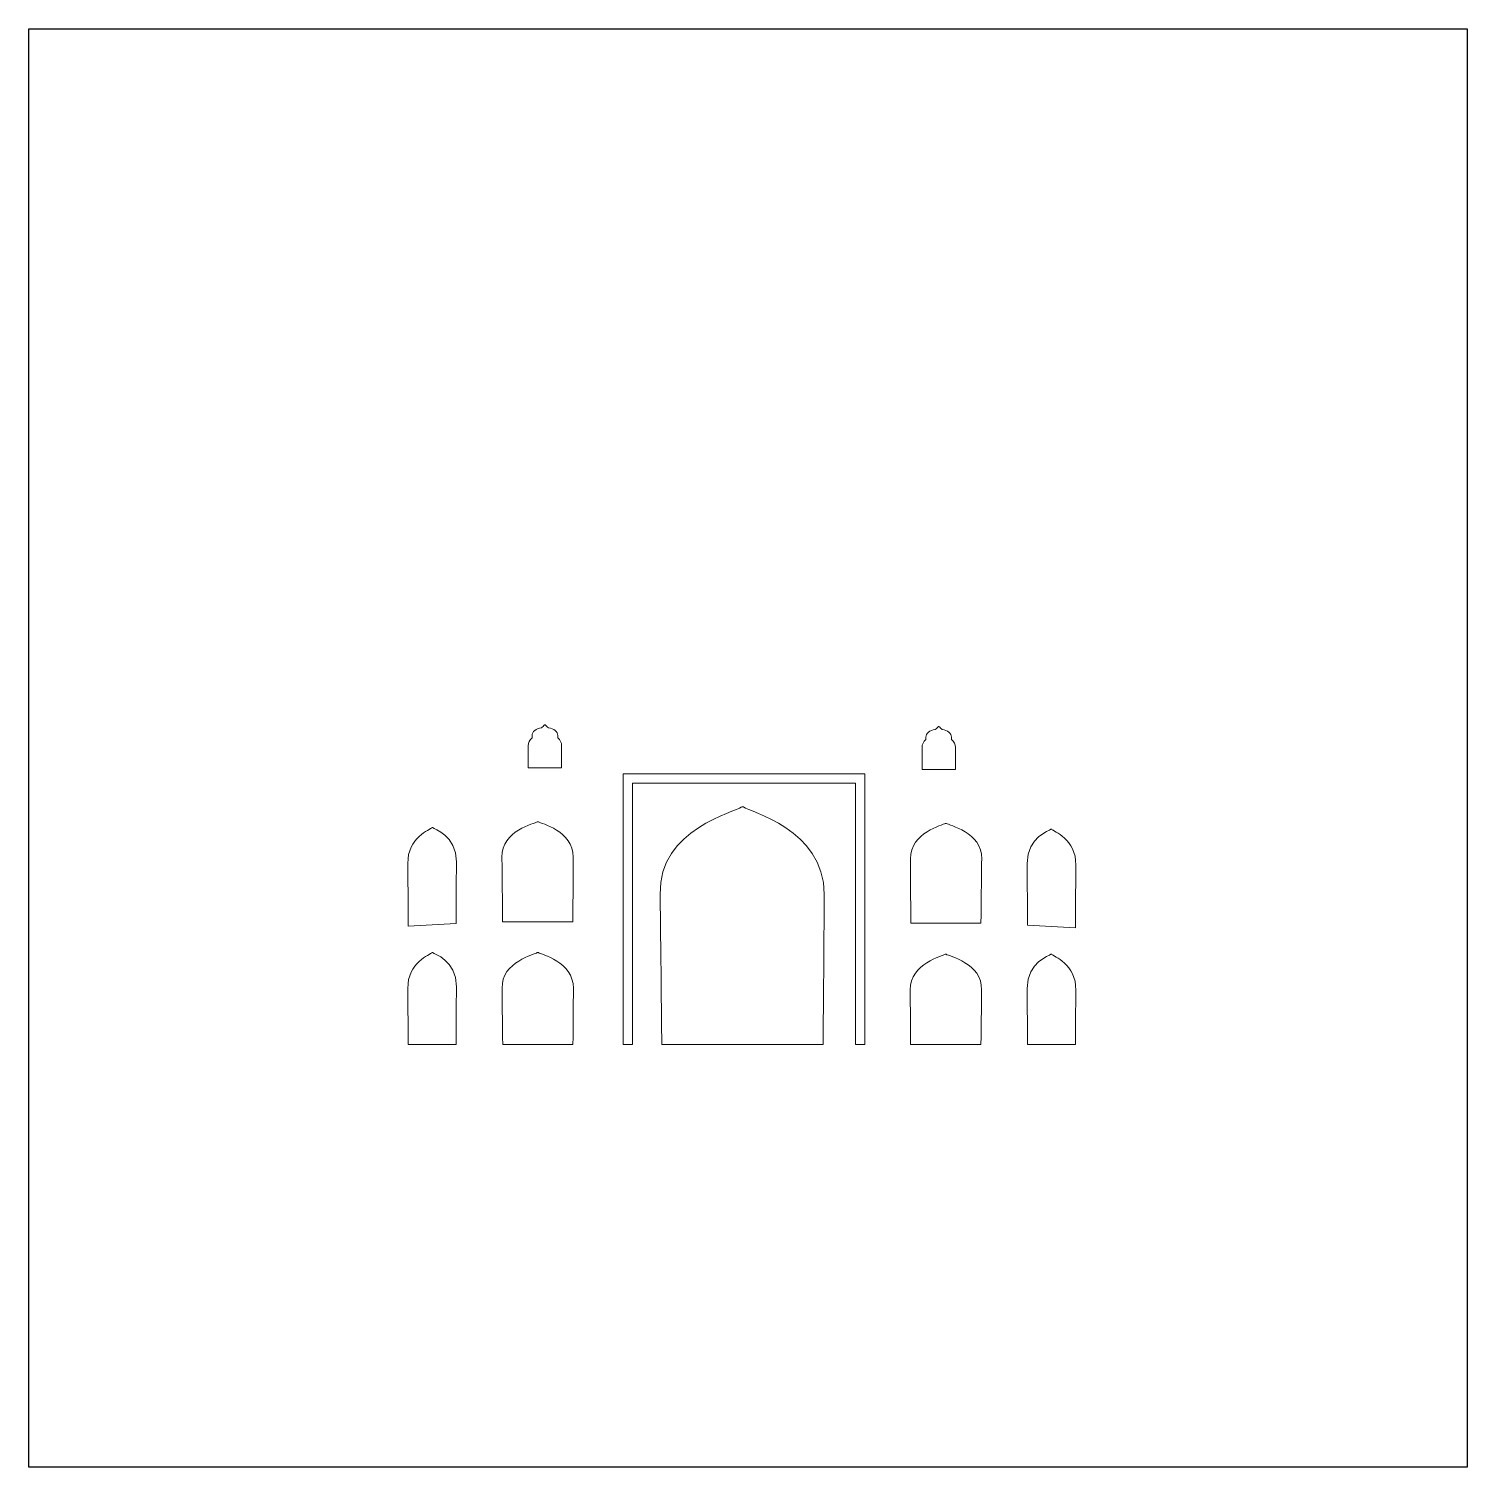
# Model space of a CAD drawing. Header units: inches. Extents: x 0 to 114, y 0 to 114.
import ezdxf

# ---------------------------------------------------------------- set-up
doc = ezdxf.new("R2010")
doc.units = ezdxf.units.IN
doc.header["$MEASUREMENT"] = 0
doc.layers.add('Image Background', color=7, linetype='Continuous')
doc.layers.add('Layer 1', color=7, linetype='Continuous')
picture_1 = doc.add_image_def('image1.png', size_in_pixel=(1350, 1350))

msp = doc.modelspace()

# ---------------------------------------------------------------- linework, layer by layer
at = {"layer": 'Layer 1', "lineweight": 0}
msp.add_lwpolyline([(66.44, 33.6), (65.7, 33.6), (65.7, 54.36), (47.98, 54.36), (47.98, 33.6), (47.24, 33.6), (47.24, 55.1), (66.44, 55.1), (66.44, 33.6)], dxfattribs=at)
for points, knots in [([(39.68, 57.32), (39.68, 57.56), (39.8, 57.79), (39.99, 57.96), (39.99, 57.96), (39.99, 58.15), (39.99, 58.15), (39.99, 58.44), (40.3, 58.68), (40.73, 58.76), (40.84, 58.81), (40.91, 58.92), (40.99, 59), (40.99, 59), (41.04, 59), (41.04, 59), (41.12, 58.92), (41.18, 58.81), (41.29, 58.76), (41.72, 58.68), (42.03, 58.44), (42.03, 58.15), (42.03, 58.15), (42.03, 57.96), (42.03, 57.96), (42.22, 57.79), (42.34, 57.56), (42.34, 57.32), (42.34, 57.32), (42.34, 55.57), (42.34, 55.57), (42.34, 55.57), (39.68, 55.57), (39.68, 55.57), (39.68, 55.57), (39.68, 57.32), (39.68, 57.32)], [0, 0, 0, 0, 1, 1, 1, 2, 2, 2, 3, 3, 3, 4, 4, 4, 5, 5, 5, 6, 6, 6, 7, 7, 7, 8, 8, 8, 9, 9, 9, 10, 10, 10, 11, 11, 11, 12, 12, 12, 12]), ([(70.98, 57.19), (70.98, 57.43), (71.09, 57.65), (71.29, 57.82), (71.29, 57.82), (71.29, 58.02), (71.29, 58.02), (71.29, 58.31), (71.6, 58.55), (72.03, 58.63), (72.13, 58.68), (72.2, 58.79), (72.28, 58.86), (72.28, 58.86), (72.32, 58.86), (72.32, 58.86), (72.41, 58.79), (72.48, 58.68), (72.59, 58.63), (73.01, 58.55), (73.32, 58.31), (73.32, 58.02), (73.32, 58.02), (73.32, 57.82), (73.32, 57.82), (73.51, 57.65), (73.63, 57.43), (73.63, 57.19), (73.63, 57.19), (73.63, 55.44), (73.63, 55.44), (73.63, 55.44), (70.98, 55.44), (70.98, 55.44), (70.98, 55.44), (70.98, 57.19), (70.98, 57.19)], [0, 0, 0, 0, 1, 1, 1, 2, 2, 2, 3, 3, 3, 4, 4, 4, 5, 5, 5, 6, 6, 6, 7, 7, 7, 8, 8, 8, 9, 9, 9, 10, 10, 10, 11, 11, 11, 12, 12, 12, 12]), ([(63.12, 33.6), (63.12, 33.6), (50.3, 33.6), (50.3, 33.6), (50.27, 35.98), (50.18, 45.22), (50.17, 45.54), (50.04, 50.73), (56.24, 52.09), (56.62, 52.44), (56.68, 52.5), (56.78, 52.5), (56.83, 52.44), (57.21, 52.1), (63.19, 50.73), (63.21, 45.54), (63.21, 45.22), (63.14, 35.98), (63.12, 33.6)], [0, 0, 0, 0, 1, 1, 1, 2, 2, 2, 3, 3, 3, 4, 4, 4, 5, 5, 5, 6, 6, 6, 6]), ([(33.95, 43.2), (33.95, 43.2), (30.16, 43), (30.16, 43), (30.16, 43), (30.12, 47.82), (30.12, 47.97), (30.08, 50.03), (31.92, 50.68), (32.03, 50.82), (32.03, 50.82), (32.09, 50.83), (32.09, 50.83), (32.2, 50.7), (33.97, 50.24), (33.98, 48.11), (33.98, 47.96), (33.95, 43.2), (33.95, 43.2)], [0, 0, 0, 0, 1, 1, 1, 2, 2, 2, 3, 3, 3, 4, 4, 4, 5, 5, 5, 6, 6, 6, 6]), ([(40.4, 51.29), (40.4, 51.29), (40.5, 51.29), (40.5, 51.29), (40.66, 51.15), (43.26, 50.59), (43.27, 48.47), (43.27, 48.31), (43.23, 43.35), (43.23, 43.35), (43.23, 43.35), (37.65, 43.35), (37.65, 43.35), (37.65, 43.35), (37.6, 48.31), (37.6, 48.47), (37.54, 50.59), (40.24, 51.15), (40.4, 51.29)], [0, 0, 0, 0, 1, 1, 1, 2, 2, 2, 3, 3, 3, 4, 4, 4, 5, 5, 5, 6, 6, 6, 6]), ([(75.66, 43.22), (75.66, 43.22), (70.09, 43.22), (70.09, 43.22), (70.09, 43.22), (70.05, 48.18), (70.05, 48.34), (70.05, 50.46), (72.66, 51.02), (72.82, 51.16), (72.82, 51.16), (72.91, 51.16), (72.91, 51.16), (73.08, 51.02), (75.78, 50.46), (75.72, 48.34), (75.71, 48.18), (75.66, 43.22), (75.66, 43.22)], [0, 0, 0, 0, 1, 1, 1, 2, 2, 2, 3, 3, 3, 4, 4, 4, 5, 5, 5, 6, 6, 6, 6]), ([(83.16, 42.87), (83.16, 42.87), (79.36, 43.07), (79.36, 43.07), (79.36, 43.07), (79.33, 47.83), (79.34, 47.98), (79.34, 50.11), (81.11, 50.56), (81.22, 50.7), (81.22, 50.7), (81.29, 50.69), (81.29, 50.69), (81.4, 50.55), (83.24, 49.9), (83.2, 47.84), (83.2, 47.69), (83.16, 42.87), (83.16, 42.87)], [0, 0, 0, 0, 1, 1, 1, 2, 2, 2, 3, 3, 3, 4, 4, 4, 5, 5, 5, 6, 6, 6, 6]), ([(33.96, 33.6), (33.96, 33.6), (30.15, 33.6), (30.15, 33.6), (30.14, 34.86), (30.12, 37.92), (30.12, 38.04), (30.08, 40.1), (31.92, 40.75), (32.03, 40.89), (32.03, 40.89), (32.09, 40.9), (32.09, 40.9), (32.2, 40.77), (33.97, 40.31), (33.98, 38.18), (33.98, 38.06), (33.96, 34.88), (33.96, 33.6)], [0, 0, 0, 0, 1, 1, 1, 2, 2, 2, 3, 3, 3, 4, 4, 4, 5, 5, 5, 6, 6, 6, 6]), ([(43.24, 33.6), (43.24, 33.6), (37.66, 33.6), (37.66, 33.6), (37.64, 34.95), (37.61, 37.95), (37.61, 38.06), (37.55, 40.19), (40.25, 40.74), (40.41, 40.89), (40.41, 40.89), (40.51, 40.89), (40.51, 40.89), (40.67, 40.75), (43.27, 40.19), (43.28, 38.06), (43.28, 37.95), (43.25, 34.95), (43.24, 33.6)], [0, 0, 0, 0, 1, 1, 1, 2, 2, 2, 3, 3, 3, 4, 4, 4, 5, 5, 5, 6, 6, 6, 6]), ([(75.66, 33.6), (75.66, 33.6), (70.07, 33.6), (70.07, 33.6), (70.06, 35.01), (70.04, 37.82), (70.04, 37.93), (70.04, 40.06), (72.65, 40.62), (72.81, 40.76), (72.81, 40.76), (72.9, 40.76), (72.9, 40.76), (73.07, 40.61), (75.77, 40.06), (75.71, 37.93), (75.71, 37.82), (75.68, 35.01), (75.66, 33.6)], [0, 0, 0, 0, 1, 1, 1, 2, 2, 2, 3, 3, 3, 4, 4, 4, 5, 5, 5, 6, 6, 6, 6]), ([(83.17, 33.6), (83.17, 33.6), (79.36, 33.6), (79.36, 33.6), (79.35, 34.95), (79.33, 37.94), (79.34, 38.05), (79.34, 40.18), (81.11, 40.63), (81.22, 40.77), (81.22, 40.77), (81.29, 40.76), (81.29, 40.76), (81.4, 40.61), (83.24, 39.97), (83.2, 37.91), (83.2, 37.79), (83.17, 34.93), (83.17, 33.6)], [0, 0, 0, 0, 1, 1, 1, 2, 2, 2, 3, 3, 3, 4, 4, 4, 5, 5, 5, 6, 6, 6, 6])]:
    msp.add_open_spline(points, degree=3, knots=knots, dxfattribs=at)

# ---------------------------------------------------------------- pictures from other files: only their frames are drawn
at = {"layer": 'Image Background'}
image = msp.add_image(picture_1, insert=(0, 0), size_in_units=(114.3, 114.3), dxfattribs=at)

doc.saveas('drawing.dxf')
